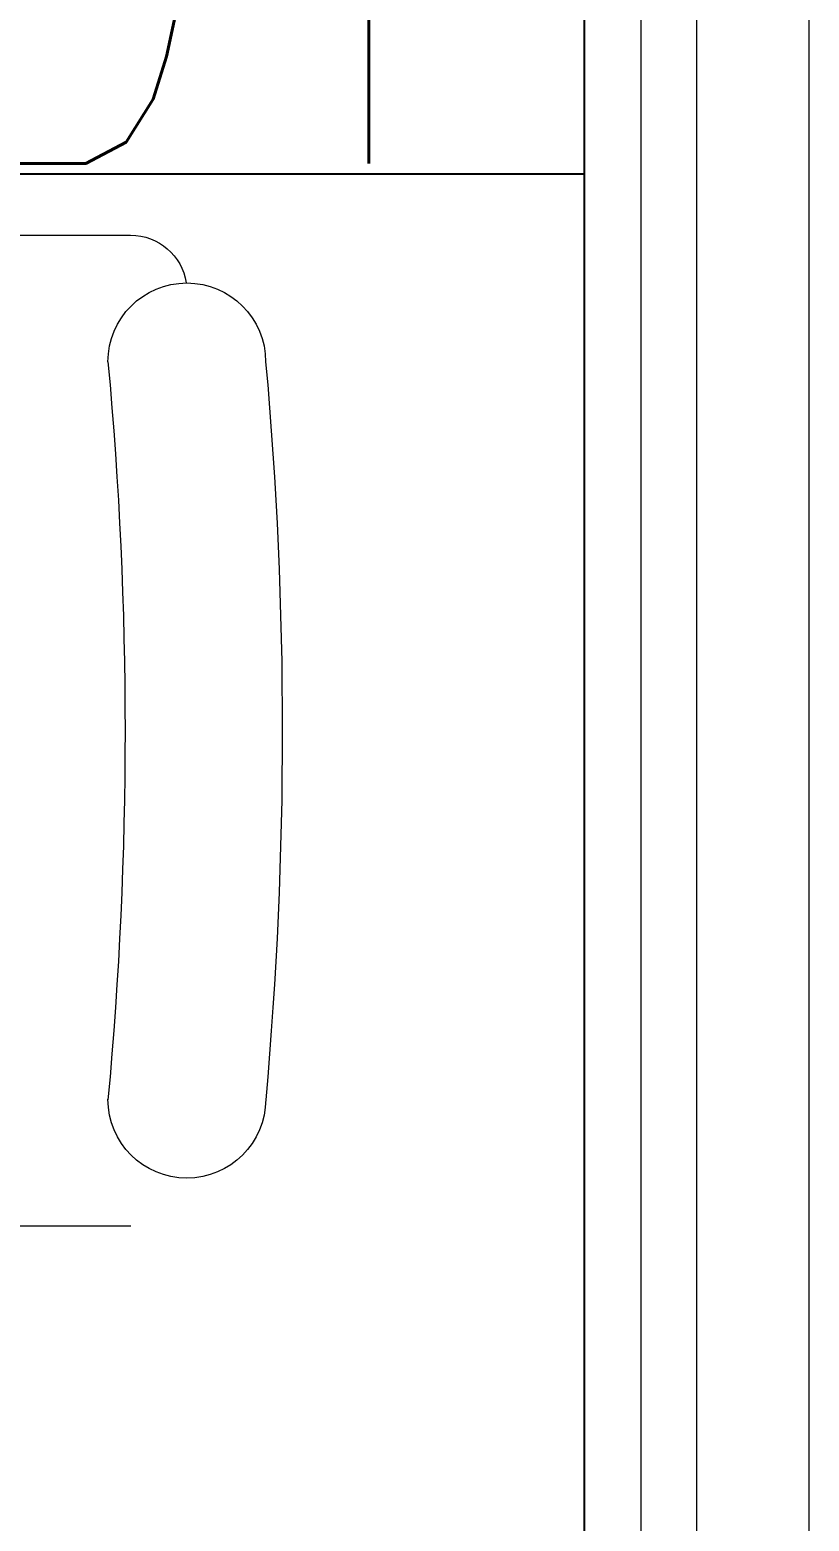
# Model space of a CAD drawing. Extents: x -12260 to 57327, y -29287 to 19916.
# Drawn here: x 48729 to 49076, y 6135 to 6799 of the extents above; entities that cross this region are included whole.
import ezdxf
from ezdxf.enums import TextEntityAlignment as Align

# ---------------------------------------------------------------- set-up
doc = ezdxf.new("R2010")
doc.units = 0
doc.header["$LTSCALE"] = 0.25
doc.linetypes.add('DASHDOT', pattern=[25.4, 12.7, -6.35, 0, -6.35])
for name, color, linetype, lineweight in [('01-First Floor$0$Aluminum', 251, 'Continuous', 5), ('01-First Floor$0$LOADING', 253, 'Continuous', 5), ('E-LITE-CIRC-NUMB', 6, 'Continuous', 25), ('E-LITE-CLNG', 150, 'Continuous', 35), ('E-LITE-CLNG-CNDT', 6, 'DASHDOT', 35), ('E-LITE-CTRL', 6, 'Continuous', 25), ('E-LITE-IDEN', 6, 'Continuous', 25)]:
    doc.layers.add(name, color=color, linetype=linetype, lineweight=lineweight)
doc.layers.add('01-First Floor$0$FALSE CEILING', color=251, linetype='Continuous')
doc.styles.add('DC_SIMPLEX', font='SIMPLEX.shx', dxfattribs={"width": 0.7})

# ---------------------------------------------------------------- blocks, each defined once
blk = doc.blocks.new('01-First Floor$0$GF21018-P')
at = {"color": 0}
for p, q in [((-0.2207, 0.47563), (-0.2207, 0.0675)), ((0.22049, 0.47563), (0.22049, 0.0675))]:
    blk.add_line(p, q, dxfattribs=at)
for centre, radius, start, end in [((-0.16429, 0.0425), 0.03511, 90, 270), ((0, 1.84674), 1.77674, 264.69456, 275.30527), ((0.16409, 0.0425), 0.03511, 270, 90), ((-0.1957, 0.0675), 0.025, 180, 261.47208), ((0, 1.83136), 1.83136, 264.85322, 275.14698)]:
    blk.add_arc(centre, radius, start, end, dxfattribs=at)
blk = doc.blocks.new('01-First Floor')
at = {"layer": '01-First Floor$0$Aluminum'}
for p, q in [((48976, 5840), (48976, 7340)), ((49076, 5840), (49076, 7340)), ((49026, 5865), (49026, 7315)), ((49001, 7265), (49001, 5915))]:
    blk.add_line(p, q, dxfattribs=at)
at = {"layer": '01-First Floor$0$FALSE CEILING', "linetype": 'Continuous'}
blk.add_line((45476, 6735), (48976, 6735), dxfattribs=at)
at = {"layer": '01-First Floor$0$FALSE CEILING'}
blk.add_lwpolyline([(45476, 5535), (48976, 5535), (48976, 8565.12), (45476, 8565.12)], close=True, dxfattribs=at)
at = {"layer": '01-First Floor$0$LOADING', "extrusion": (7.77426e-06, 2.24021e-05, 1), "xscale": -1000, "yscale": 1000.000000000001, "zscale": 1000, "rotation": 90.00141075505213}
blk.add_blockref('01-First Floor$0$GF21018-P', (48841.38, 6486.96, 0.4), dxfattribs=at)
blk = doc.blocks.new('*U16')
at = {"layer": 'E-LITE-CIRC-NUMB', "style": 'DC_SIMPLEX', "width": 0.7, "flags": 8}
blk.add_attdef('CIRCUIT', text='', height=200, rotation=0, dxfattribs=at).set_placement((-473.9, 300), align=Align.RIGHT)
at = {"layer": 'E-LITE-CTRL', "style": 'DC_SIMPLEX', "width": 0.7, "flags": 8}
blk.add_attdef('CONTROL', (1118.9, -935), '', height=200, rotation=360, dxfattribs=at)
at = {"layer": 'E-LITE-IDEN', "style": 'DC_SIMPLEX', "width": 0.7, "flags": 8}
blk.add_attdef('TYPE', (460.41, 457.65), '', height=200, rotation=360, dxfattribs=at)

msp = doc.modelspace()

# ---------------------------------------------------------------- block references
at = {"layer": 'E-LITE-CLNG'}
ref = msp.add_blockref('*U16', (48192.37, 6435.05, -0.21), dxfattribs=dict(at, xscale=-1))
ref.add_attrib('TYPE', 'LD1', (48585.86, 6739.55, -0.21), dxfattribs={"layer": 'E-LITE-IDEN', "height": 200, "rotation": 0, "style": 'DC_SIMPLEX', "width": 0.7, "flags": 8})
at = {"layer": 'E-LITE-CLNG-CNDT'}
msp.add_blockref('01-First Floor', (0, 0), dxfattribs=at)

doc.saveas('drawing.dxf')
